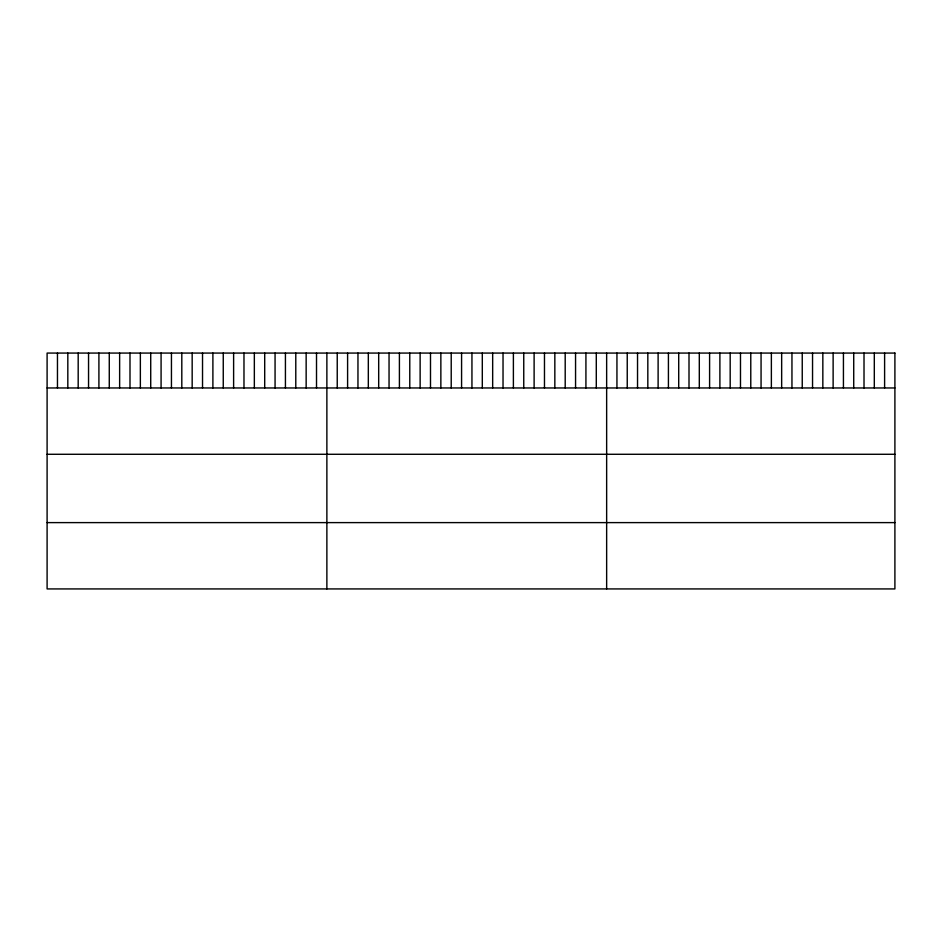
<?xml version="1.0" encoding="UTF-8"?>
<svg xmlns="http://www.w3.org/2000/svg" width="942" height="942" viewBox="0 0 942 942"><rect width="100%" height="100%" fill="white"/><g stroke="black" fill="none" stroke-linecap="round" stroke-linejoin="round"><path stroke-width="1.41" d="M47.1 387.963L894.9 387.963M47.1 454.279L894.9 454.279M47.1 522.61L894.9 522.61M884.609 353.073L884.609 387.963M874.306 353.073L874.306 387.963M864.014 353.073L864.014 387.963M853.723 353.073L853.723 387.963M843.431 353.073L843.431 387.963M833.128 353.073L833.128 387.963M822.837 353.073L822.837 387.963M812.546 353.073L812.546 387.963M802.243 353.073L802.243 387.963M791.951 353.073L791.951 387.963M781.66 353.073L781.66 387.963M771.368 353.073L771.368 387.963M761.065 353.073L761.065 387.963M750.774 353.073L750.774 387.963M740.483 353.073L740.483 387.963M730.18 353.073L730.18 387.963M719.888 353.073L719.888 387.963M709.597 353.073L709.597 387.963M699.305 353.073L699.305 387.963M689.002 353.073L689.002 387.963M678.711 353.073L678.711 387.963M668.42 353.073L668.42 387.963M658.117 353.073L658.117 387.963M647.825 353.073L647.825 387.963M637.534 353.073L637.534 387.963M627.242 353.073L627.242 387.963M616.939 353.073L616.939 387.963M606.648 353.073L606.648 588.927M596.286 353.073L596.286 387.963M585.924 353.073L585.924 387.963M575.562 353.073L575.562 387.963M565.2 353.073L565.2 387.963M554.838 353.073L554.838 387.963M544.476 353.073L544.476 387.963M534.114 353.073L534.114 387.963M523.752 353.073L523.752 387.963M513.39 353.073L513.39 387.963M503.028 353.073L503.028 387.963M492.666 353.073L492.666 387.963M482.304 353.073L482.304 387.963M471.942 353.073L471.942 387.963M461.58 353.073L461.58 387.963M451.218 353.073L451.218 387.963M440.856 353.073L440.856 387.963M430.494 353.073L430.494 387.963M420.132 353.073L420.132 387.963M409.77 353.073L409.77 387.963M399.408 353.073L399.408 387.963M389.046 353.073L389.046 387.963M378.684 353.073L378.684 387.963M368.322 353.073L368.322 387.963M357.96 353.073L357.96 387.963M347.598 353.073L347.598 387.963M337.236 353.073L337.236 387.963M326.874 353.073L326.874 588.927M316.512 353.073L316.512 387.963M306.15 353.073L306.15 387.963M295.788 353.073L295.788 387.963M285.426 353.073L285.426 387.963M275.064 353.073L275.064 387.963M264.702 353.073L264.702 387.963M254.34 353.073L254.34 387.963M243.978 353.073L243.978 387.963M233.616 353.073L233.616 387.963M223.254 353.073L223.254 387.963M212.892 353.073L212.892 387.963M202.53 353.073L202.53 387.963M192.168 353.073L192.168 387.963M181.806 353.073L181.806 387.963M171.444 353.073L171.444 387.963M161.082 353.073L161.082 387.963M150.72 353.073L150.72 387.963M140.358 353.073L140.358 387.963M129.996 353.073L129.996 387.963M119.634 353.073L119.634 387.963M109.272 353.073L109.272 387.963M98.91 353.073L98.91 387.963M88.548 353.073L88.548 387.963M78.186 353.073L78.186 387.963M67.824 353.073L67.824 387.963M57.462 353.073L57.462 387.963M894.9 353.073L47.1 353.073L47.1 588.927L894.9 588.927L894.9 353.073"/></g></svg>
